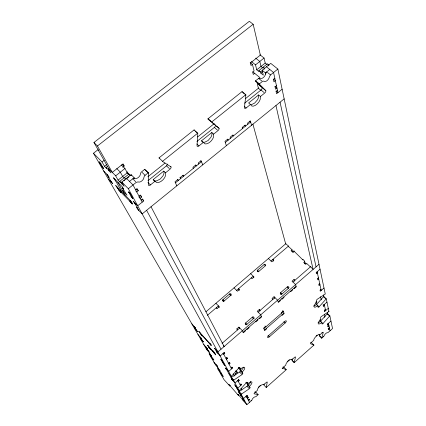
<?xml version="1.0" encoding="UTF-8"?>
<svg xmlns="http://www.w3.org/2000/svg" width="426" height="426" viewBox="0 0 426 426"><rect width="100%" height="100%" fill="white"/><g stroke="black" fill="none" stroke-linecap="round" stroke-linejoin="round"><path stroke-width="0.64" d="M134.621 178.382A4.004 2.364 -44.9 0 0 138.28 177.493A4.004 2.364 -44.9 0 0 140.447 173.733L141.102 172.258L144.781 169.255L148.301 172.716A2.013 1.177 -45.3 0 1 148.392 173.078L148.376 185.108A1.97 1.134 -45 0 0 150.415 184.932L154.952 181.284L156.837 182.605A6.859 3.925 -45.7 0 0 165.57 175.581L165.496 172.812L163.744 171.114L153.216 179.57L154.952 181.284M159.228 158.158A2.002 1.177 -46.5 0 1 159.015 157.892L194.102 129.882L197.728 133.173A1.986 1.14 -48.5 0 1 197.786 133.551L197.041 146.001A1.949 1.102 -48.1 0 0 198.937 145.926L203.356 142.375L201.562 140.745L211.813 132.513L213.612 134.126L213.511 136.996A6.789 3.807 -48.7 0 1 209.885 142.13A6.789 3.807 -48.7 0 1 205.012 143.834L203.356 142.375M242.426 398.23L244.46 401.127L242.442 398.273L243.576 399.513M208.128 119.115A1.986 1.14 -49.6 0 1 207.947 118.827L242.085 91.574L245.807 94.7A1.976 1.097 -51.3 0 1 245.845 95.099L244.407 107.943A1.933 1.065 -50.9 0 0 246.169 107.954L250.467 104.498L248.63 102.948L258.609 94.934L260.456 96.468L260.19 99.434A6.752 3.68 -51.3 0 1 251.926 106.085L250.467 104.498M264.12 384.071L263.944 384.944A1.166 0.399 -43.9 0 0 263.96 385.083L266.229 387.5L286.261 369.693A1.161 0.389 -44.5 0 0 286.181 369.608L282.145 368.16M292.188 358.916L291.906 360.124A1.156 0.394 -44.8 0 0 291.906 360.274L294.212 362.622L313.919 345.103A1.15 0.383 -45.3 0 0 313.855 345.012L310.517 343.718A1.161 0.394 -45.4 0 1 311.252 342.531L313.813 340.252A4.063 1.374 -45.5 0 1 316.401 336.077A4.063 1.374 -45.5 0 1 319.782 334.958L322.333 332.695A1.156 0.389 -45.7 0 1 323.286 332.381L321.752 337.994A1.145 0.383 -45.6 0 0 321.747 338.148L319.409 335.858A1.145 0.389 -45.6 0 1 319.415 335.704L319.665 334.772M294.212 362.622A1.156 0.389 -44.8 0 1 294.206 362.478L295.511 357.036A1.166 0.399 -44.9 0 0 294.504 357.387L291.916 359.688A4.1 1.395 -44.7 0 0 288.365 360.939A4.1 1.395 -44.7 0 0 285.851 365.071L283.242 367.382A1.171 0.399 -44.5 0 0 282.529 368.559M254.807 391.968L255.797 392.176L258.145 394.684L256.308 396.318A1.177 0.399 -43.6 0 1 255.36 396.808A2.348 0.793 -43.5 0 0 253.454 397.783A2.348 0.793 -43.5 0 0 252.059 399.742A1.177 0.399 -43.5 0 1 251.361 400.717L246.878 404.7L241.18 394.316A1.219 0.426 -43.3 0 1 241.446 394.098L249.316 388.736A1.214 0.421 -43.6 0 0 250.019 387.548L249.423 386.371A4.276 1.502 -43.6 0 0 251.899 382.165A4.276 1.502 -43.6 0 0 248.007 383.592L247.389 382.383A1.23 0.437 -43.6 0 0 246.265 382.793L239.449 390.456A1.235 0.437 -43.3 0 1 239.199 390.706L233.501 380.327A1.273 0.463 -43.3 0 1 233.783 380.104L242.053 374.587A1.267 0.463 -43.6 0 0 242.777 373.33L242.122 372.042A4.468 1.645 -43.6 0 0 244.684 367.595A4.468 1.645 -43.6 0 0 240.578 369.007L239.907 367.686A1.289 0.479 -43.6 0 0 238.714 368.091L231.606 376.126A1.289 0.479 -43.3 0 1 231.339 376.382L228.911 373.751M320.059 321.587A1.177 0.41 -45.9 0 0 320.549 321.241L327.205 313.792A1.177 0.41 -46.1 0 1 327.445 313.552L329.868 315.868A1.182 0.405 -46.1 0 0 329.623 316.103L322.956 323.568A1.182 0.405 -45.9 0 1 321.981 323.877L321.657 322.493A4.169 1.448 -45.9 0 1 318.211 323.563A4.169 1.448 -45.9 0 1 320.885 319.223L320.549 317.807A1.198 0.421 -46 0 1 321.321 316.555L328.686 311.662A1.198 0.415 -46.2 0 0 328.936 311.459L326.273 298.818L323.755 296.432A1.23 0.447 -46.4 0 0 323.499 296.682L316.566 304.483A1.23 0.447 -46.1 0 1 316.225 304.739M315.863 302.087L316.433 304.462L317.69 305.666L318.041 307.173A1.235 0.442 -46.1 0 0 319.063 306.88L326.018 299.063A1.23 0.442 -46.4 0 1 326.273 298.818M266.756 71.882L265.59 73.789A3.93 2.167 -52.6 0 1 263.268 77.601A3.93 2.167 -52.6 0 1 260.164 78.123L259.045 78.096L255.557 80.818A1.976 1.097 -52.3 0 0 255.706 81.121L262.144 87.66A1.928 1.054 -51.9 0 1 261.021 89.987L244.561 103.193M268.119 65.876L269.067 65.119L267.395 63.783L258.896 70.583L260.558 71.93L260.85 73.16L263.321 75.168L262.16 70.221L270.728 63.362L277.869 69.049L270.526 74.923L269.36 76.834A3.941 2.157 -52.5 0 1 267.022 80.658A3.941 2.157 -52.5 0 1 263.918 81.19L262.805 81.169L259.312 83.895A1.986 1.092 -52.2 0 0 259.461 84.199L265.856 90.706A1.933 1.049 -51.8 0 1 264.716 93.038L260.456 96.468M148.301 172.716L144.611 175.736L143.951 177.205A4.015 2.354 -44.9 0 1 141.767 180.97A4.015 2.354 -44.9 0 1 138.115 181.881L136.283 182.333L128.327 188.697L231.339 376.382M248.209 399.929L249.093 399.146L249.482 399.881L248.603 400.664L248.225 400.254M328.797 327.972L329.58 328.734L328.739 329.479L328.542 328.595L329.389 327.85M321.747 338.148L323.52 336.572A1.145 0.383 -45.7 0 0 324.239 335.576A2.29 0.767 -45.7 0 1 325.693 333.59A2.29 0.767 -45.7 0 1 327.408 332.765A1.145 0.383 -45.8 0 0 328.265 332.349L332.541 328.553L329.868 315.868M330.965 321.087L327.551 324.117L327.754 325.017L328.606 324.266L327.812 323.499M240.823 395.339L240.062 394.508L243.528 398.592L247.112 395.413L247.511 396.169L246.617 396.963L245.855 396.132M258.342 387.245L260.621 385.221M287.161 361.685L289.403 359.693M316.119 336.007L317.109 335.124M246.984 397.644L247.873 396.856L248.273 397.602L247.384 398.39M327.738 326.359L328.132 326.742L328.984 325.991L328.19 325.224M319.409 335.858L319.857 335.464M240.131 384.854L241.057 384.039L241.489 384.848L237.777 388.118L234.646 384.705L235.871 386.361M324.335 311.028L324.745 311.422L328.276 308.307M240.482 395.264L240.93 394.865M217.974 368.474A1.193 0.458 -43 0 0 217.707 368.682L224.071 379.71L229.752 385.935L230.402 385.365M238.368 379.289L238.768 379.72L234.992 383.043L231.355 378.751L232.149 379.614M323.669 304.691L324.5 305.485L323.606 306.273L323.382 305.277L326.971 302.119M238.768 379.72L239.21 380.551L238.267 381.377L237.474 380.519M325.416 309.67L324.527 310.453L324.745 311.422M234.753 375.301A2.311 0.852 -43.3 0 0 234.886 374.885A1.15 0.426 -43.4 0 1 235.562 373.911L237.383 372.313L235.828 370.663M226.669 369.688L225.855 368.804L226.344 368.378M231.094 367.995L232.074 367.137L232.553 368.032L228.634 371.461L225.365 367.91L225.855 368.804M320.98 289.387L320.048 290.202L320.283 291.277L324 288.024M269.291 336.859L285.148 322.983A1.922 0.719 -45.2 0 0 286.325 320.986A1.922 0.719 -45.2 0 0 284.653 321.481L268.726 335.411A1.933 0.724 -44.7 0 0 267.571 337.392A1.933 0.724 -44.7 0 0 269.291 336.859L268.034 335.582M225.945 358.388L226.957 357.51L227.463 358.458L226.451 359.331M318.456 277.853L317.498 278.689L317.748 279.823L318.707 278.987L317.823 278.162M263.886 328.553L283.439 311.512L282.576 310.66M264.477 330.065L283.95 313.089M228.533 363.218L229.529 362.35L230.019 363.272L229.028 364.139M319.724 283.652L318.781 284.477L319.026 285.58L319.969 284.76L319.095 283.94M243.081 332.285L261.378 316.417M278.151 301.869L296.081 286.315M320.048 269.264L316.161 272.64L316.417 273.806L317.391 272.965L316.497 272.129M217.068 352.281L216.216 351.365L220.157 356.014L224.262 352.446L224.784 353.42L223.762 354.31L222.91 353.394M237.33 329.926L236.845 328.883L238.895 327.115L242.373 330.725L243.315 332.802L245.355 331.034L245.12 330.512M260.142 310.378L259.264 309.5L257.235 311.252L260.749 314.798L261.585 316.949L259.562 318.707L259.354 318.169M280.154 300.133L280.329 300.687L278.332 302.423L277.598 300.197L274.051 296.709L272.044 298.445L272.928 299.318M294.909 280.297L294.015 279.445L292.028 281.16L295.607 284.589L296.24 286.884L294.26 288.604L294.1 288.035M222.052 343.34L239.763 328.015M258.113 312.136L274.935 297.577M292.923 282.017L310.82 266.532M246.867 324.34L253.672 318.451A1.022 0.927 -22.6 0 0 253.779 317.125A1.022 0.927 -22.6 0 0 252.357 317.114L245.562 322.999A1.022 0.927 -24.1 0 0 245.445 324.335A1.022 0.927 -24.1 0 0 246.867 324.34L245.562 322.999L246.249 324.58A1.017 0.927 -24.1 0 0 246.015 324.873M281.948 293.961L288.615 288.189A1.012 0.905 -15.9 0 0 288.695 286.895A1.012 0.905 -15.9 0 0 287.278 286.9L280.617 292.662A1.012 0.911 -17.1 0 0 280.532 293.961A1.012 0.911 -17.1 0 0 281.948 293.961L280.617 292.662L281.155 294.355A1.006 0.905 -17.1 0 0 280.926 294.643M319.005 264.306L217.915 351.924L214.48 348.223L215.886 350.145M304.712 261.601L303.733 262.448L305.517 264.115L306.502 263.268L310.394 266.9M304.659 263.822L305.634 262.98M288.264 246.265L292.044 249.79L291.07 250.626L292.816 252.261L294.281 251.01M264.12 264.535L257.538 270.148A0.996 0.879 -19.4 0 0 257.437 271.41A0.996 0.879 -19.4 0 0 258.822 271.399L265.409 265.776A0.99 0.873 -18.4 0 0 265.499 264.525A0.99 0.873 -18.4 0 0 264.12 264.535L265.409 265.776M207.377 315.32L218.437 305.879L219.225 307.508M224.167 300.985L230.887 295.25A1.001 0.889 -24.1 0 0 231.009 293.961A1.001 0.889 -24.1 0 0 229.619 293.961L222.91 299.691A1.006 0.895 -25.4 0 0 222.782 300.985A1.006 0.895 -25.4 0 0 224.167 300.985L222.91 299.691L223.677 301.342L222.846 300.479M236.574 290.394L253.204 276.197L253.63 277.353M270.984 261.016L288.567 246.004M205.891 311.832L285.963 243.576M175.443 182.813L201.509 161.726L200.582 160.863M225.306 142.47L250.653 121.964L249.7 121.144M284.153 98.88L142.167 213.911L137.71 209.336L136.639 207.398L137.752 208.543M139.062 196.264L140.58 195.039L141.661 197.078L140.149 198.292L138.929 197.057M141.144 200.145L142.646 198.931L143.716 200.939L137.71 205.785L133.194 201.163L135.415 204.299M277.448 90.269L276.053 91.393L276.57 93.736L282.124 89.252M147.982 180.672L166.491 165.826A1.954 1.129 -46.3 0 0 167.572 164.031M196.913 141.416L214.39 127.401A1.933 1.092 -49.3 0 0 215.455 125.095L212.281 122.502M135.644 189.889L137.183 188.654L138.296 190.741L136.762 191.972L135.899 191.098M165.496 172.812L169.995 169.197A1.96 1.118 -46.3 0 0 171.012 166.917L170.427 166.353M213.612 134.126L217.995 130.606A1.938 1.086 -49.3 0 0 219.07 128.301L216.488 126.011M276.453 85.722L275.047 86.851L275.574 89.231L276.975 88.102L274.818 86.345M159.015 157.892L162.567 161.305L197.728 133.173M207.947 118.827L211.6 122.07L245.807 94.7M147.854 176.817L164.963 163.11M197.621 136.948L214.209 123.657M245.312 98.741L258.79 87.942M274.823 78.262L273.396 79.406L273.939 81.84L275.356 80.7L273.487 79.188M130.505 175.571L128.966 174.026L119.738 181.348L124.131 186.279L121.783 182.046L131.096 174.655L134.153 177.711L134.76 178.867M121.266 182.903L122.294 182.088M123.833 180.864L124.861 180.044M128.971 176.795L125.899 179.245L124.349 177.674M260.558 71.93L262.453 70.418M263.88 69.284L264.828 68.527L263.14 67.17M121.852 183.963L122.88 183.143M260.85 73.16L262.746 71.653M129.499 181.423L134.153 177.711M265.749 74.161L265.457 72.889L269.78 69.465M258.907 78.714L259.839 77.969M123.609 189.98L122.619 190.773L127.033 195.294L122.337 187.738L123.455 188.878L122.305 186.822L113.401 177.738L115.68 180.938M119.738 181.348L120.324 182.403L118.061 180.102L127.257 172.818L124.956 168.504L121.373 164.915M258.896 70.583L259.189 71.813L256.734 69.821L265.212 63.053L264.067 58.053L259.919 54.746M254.817 73.224L253.273 74.454L252.661 72.031L254.072 70.913L252.442 64.358L250.158 62.51M122.688 167.242L124.216 166.028L123.061 163.856L112.283 172.386L97.447 145.996L93.96 142.486L249.343 21.3L253.177 24.277L260.361 55.103L250.392 63L251.015 65.487L252.442 64.358M118.061 180.102L115.68 175.837L120.313 172.157L122.677 176.46L124.035 177.839M264.067 58.053L255.525 64.864L256.734 69.821M124.956 168.504L120.329 172.173L116.74 168.552M107.64 166.284L106.117 167.487L106.729 168.558L104.524 166.316L106.548 164.718M115.68 175.837L108.555 168.595L110.978 172.887L108.758 170.624L108.151 169.559L109.168 168.755M108.758 170.624L109.77 169.825M104.524 166.316L102.059 161.997L104.194 160.314M97.447 145.996L253.177 24.277M209.342 351.956A1.267 0.511 -43 0 1 209.081 352.211L206.748 349.677L93.459 153.259L98.028 149.68L98.576 150.234M246.223 382.165L247.703 385.051A1.209 0.426 -43.5 0 1 247.005 386.238L239.135 391.574A1.214 0.426 -43.3 0 0 238.869 391.787L241.18 394.316M238.741 367.569L240.37 370.742A1.262 0.463 -43.5 0 1 239.646 371.999L231.382 377.495A1.267 0.469 -43.3 0 0 231.1 377.718L233.501 380.327M235.237 371.728L237.287 372.233A1.156 0.426 -43.4 0 1 237.383 372.313M282.976 366.972L283.886 367.244L286.261 369.693M134.627 178.382L132.79 178.829L135.697 181.748M310.692 342.382L311.528 342.706L313.919 345.103M171.012 166.917L162.775 161.566A2.008 1.166 -46.4 0 1 162.567 161.305M265.212 63.053L267.182 64.63M255.653 58.128L259.812 61.461L260.989 66.44L262.954 68.027M266.442 66.781L273.561 72.495L277.96 92.612L276.005 91.015M267.379 72.388L270.526 74.923M251.399 61.525L255.525 64.864M262.16 70.221L265.457 72.889M252.863 71.861L259.535 77.303M258.609 78.384L261.74 80.94M210.439 121L208.128 119.115L211.168 121.815M219.07 128.301L211.781 122.358A1.992 1.129 -49.5 0 1 211.6 122.07M255.557 80.818L259.312 83.895M255.706 81.121L258.832 83.688M261.931 87.181L257.155 83.251L258.406 88.278L260.808 90.264M262.762 88.166L265.856 90.706M261.021 89.987L264.099 92.533M242.74 92.49L244.071 93.608M244.955 94.354L245.845 95.099M244.332 106.394L246.169 107.954M244.529 125.26L245.52 126.117L245.206 125.015L242.389 127.289L242.713 128.391L242.117 127.869M232.537 135.287L233.326 135.985L232.985 134.893L230.152 137.183L230.503 138.269M214.39 127.401L217.388 130.068M227.159 139.302L228.144 140.181L227.788 139.094L224.949 141.389L226.376 145.692M195.199 131.203L197.786 133.551M196.817 143.977L198.937 145.926M293.636 250.813L302.929 259.94L302.779 259.333L304.569 261L305.149 263.401L306.092 264.28M310.256 266.298L313.105 269.424L275.952 105.526M291.975 251.106L293.349 252.389M195.262 165.091L196.232 165.996L195.811 164.953L192.919 167.29L193.345 168.329M320.352 289.653L321.215 290.463L317.136 271.793M323.499 296.682L325.597 298.669M322.967 304.878L323.382 305.277M323.19 305.873L323.606 306.273M328.531 311.071L328.936 311.459M316.214 301.496L316.848 302.103A4.351 1.582 -46.1 0 0 314.068 306.693A4.351 1.582 -46.1 0 0 317.69 305.666M324.692 309.75L325.629 310.645L324.282 304.483M182.823 175.315L183.691 176.14L183.244 175.113L180.331 177.466L180.784 178.494L179.825 177.573M327.205 313.792L329.218 315.719M316.981 304.883L319.063 306.88M268.401 258.545L271.847 261.841L273.812 260.164L272.949 259.338L273.508 261.133M166.491 165.826L169.41 168.632M328.387 324.708L328.787 325.091L327.935 325.847L328.132 326.742M177.402 179.532L178.356 180.454L177.903 179.431L174.98 181.795L176.811 185.843M327.354 324.633L327.754 325.017M288.615 288.189L287.278 286.9L287.619 288.04M328.148 328.217L328.542 328.595M320.948 321.63L322.956 323.568M320.059 319.692L320.448 321.321L321.657 322.493M328.345 329.101L328.739 329.479M321.939 332.307L322.333 332.695M258.822 271.399L257.538 270.148L258.161 271.905L257.309 271.074M323.126 336.189L323.52 336.572M318.994 334.186L319.782 334.958M319.804 336.087L321.752 337.994M145.458 170.192L148.392 173.078M250.648 273.684L254.056 277.038L252.07 278.737L251.218 277.89M142.119 172.423L145.042 175.32M147.944 182.477L150.415 184.932M283.886 321.721L285.148 322.983M122.523 164.335L124.216 166.028M126.719 172.173L127.976 173.435M127.257 172.818L129.536 175.097L128.966 174.026M126.437 178.334L133.003 184.959L142.215 202.148M136.485 188.915L138.296 190.741M234.044 287.838L237.42 291.246L239.428 289.536L238.581 288.684L239.284 290.372M139.872 195.262L141.661 197.078M141.933 199.128L143.716 200.939M264.993 325.97L265.851 326.838L265.654 326.332L263.683 328.047L264.674 330.565L266.628 328.861L266.436 328.361M93.459 153.259L102.059 161.997M121.783 182.046L128.327 188.697M106.117 167.487L108.151 169.559M230.887 295.25L229.619 293.961L230.115 295.08M253.672 318.451L252.357 317.114L252.799 318.185M99.242 162.125L100.871 163.781M128.716 192.163L130.436 193.915M292.284 360.518L294.206 362.478M101.782 166.534L103.513 168.478L101.878 166.688L99.088 161.758L100.706 163.509L103.396 168.185M131.08 196.445L132.875 198.463L131.171 196.599L128.588 191.817L130.281 193.644L132.784 198.186M103.667 170.954L107.938 175.326L109.109 177.365L108.039 176.268M110.552 180.635L112.752 183.718L108.529 179.378M117.869 188.558L115.664 185.47L131.283 201.482L132.369 203.436L131.267 202.307M118.439 189.554L131.82 203.287M215.929 303.275L219.278 306.747L217.249 308.477L216.413 307.609L216.946 308.69M236.845 328.883L237.713 329.788M223.283 345.598L224.145 346.519L151.017 206.743M240.578 369.007L239.359 367.702L240.914 370.748L242.122 372.042M238.31 367.654L238.714 368.091M223.932 352.51L224.784 353.42M240.77 371.174L242.777 373.33M226.621 357.552L227.463 358.458M239.646 371.999L241.648 374.156M229.193 362.382L230.019 363.272M248.007 383.592L246.835 382.33L248.257 385.115L249.423 386.371M191.833 323.813L195.726 328.409L194.9 327.519M200.14 333.169L198.724 331.242L211.339 345.241L210.492 344.33M231.733 367.148L232.553 368.032M245.871 382.367L246.265 382.793M200.438 333.686L210.779 344.836M248.086 385.466L250.019 387.548M196.184 329.756L197.589 331.662L194.32 328.132M235.195 373.517L235.562 373.911M247.005 386.238L248.933 388.32M197.952 334.426L201.738 338.894L200.934 338.026M220.913 359.251C231.675 376.014 216.642 353.479 222.17 360.609M207.867 345.646L214.693 353.032M208.687 347.089L215.492 354.453M202.148 340.134L203.5 341.966L200.305 338.51M238.411 379.694L239.21 380.551M223.054 363.133L224.3 364.48M240.706 383.996L241.489 384.848M203.74 344.464L207.425 348.814L206.637 347.957M207.009 349.421L208.953 351.535M209.821 354.059L211.365 355.737M231.781 377.931L233.783 380.104M209.438 353.639A1.246 0.501 -43 0 0 209.155 353.852L211.466 356.37M246.75 395.339L247.511 396.169M212.611 358.357L213.879 360.066L210.811 356.727M250.983 400.307L251.361 400.717M247.511 396.776L248.273 397.602M248.731 399.061L249.482 399.881M213.921 362.111L217.425 366.248L216.669 365.423M217.249 366.248L217.627 366.658M209.155 353.852L215.497 364.853L217.75 367.308A1.214 0.469 -43.1 0 0 217.883 367.191M236.861 388.155L239.199 390.706M218.346 368.884L220.205 370.913M239.518 391.995L241.446 394.098M217.707 368.682L219.938 371.121M220.625 372.313L221.829 373.927L221.089 373.117M239.492 392.926L238.725 392.09L239.918 393.693M222.079 374.843L223.272 376.44L220.327 373.224M243.294 399.812L244.423 401.047M246.878 404.7L242.644 400.062L241.835 398.598L237.846 394.236L238.672 395.711L228.89 384.422L229.752 385.935M106.867 174.229L111.692 182.632M194.304 326.481L196.769 330.778M200.369 337.041L202.701 341.104M206.104 347.025L213.112 359.23M216.184 364.581L222.532 375.636M116.745 186.577L118.992 190.529L121.133 192.728L120.579 191.748M199.56 332.147L200.721 334.192L202.387 335.986L202.094 335.475M93.96 142.486L108.912 168.957M114.503 178.867L121.777 191.737M209.496 347.408L207.59 345.161L208.953 347.563L210.577 349.32L210.306 348.841M117.832 182.259L125.047 195.087M129.621 201.029L132.353 204.251L130.186 200.358M209.081 343.01L211.051 345.332L209.938 343.329M213.043 351.248L212.776 350.768L214.422 352.552L215.748 354.917L213.847 352.669M134.318 202.318L138.823 210.476M215.338 349.15L217.606 353.26M226.179 368.799L232.607 380.445M235.429 385.557L241.244 396.095M233.187 373.794L234.385 376.014M241.02 388.326L241.909 389.976M146.597 210.322L221.03 349.219M223.24 353.335L231.574 368.889M237.825 380.551L240.562 385.663M246.212 396.207L249.508 402.362M127.267 171.742L128.391 173.856M131.096 174.655L131.666 175.725M238.895 327.115L239.614 328.686M246.824 329.037L247.048 329.559L249.088 327.791L248.859 327.269M255.637 321.39L255.856 321.923L257.879 320.166L257.666 319.633M198.633 164.053L198.218 163.004L201.104 160.671L202.723 164.857M259.264 309.5L259.892 311.134M274.051 296.709L274.616 298.392M281.49 313.211L281.314 312.684L283.263 310.985L284.121 313.611L282.188 315.299L282.012 314.777M281.815 298.685L281.996 299.244L283.993 297.513L283.817 296.954M290.457 291.192L290.623 291.757L292.609 290.037L292.444 289.467M247.857 124.232L247.543 123.119L250.35 120.851L251.569 125.281M294.015 279.445L294.499 281.187M252.9 124.094L285.66 243.837L288.093 245.648L288.429 246.878M292.044 249.79L292.524 251.617M316.848 302.103L316.481 300.559A1.251 0.458 -46.2 0 1 317.285 299.233L324.995 294.222A1.251 0.453 -46.5 0 0 325.262 294.015L277.869 69.049M324.362 316.449L324.569 317.381M320.57 296.682L321.279 299.84M324.479 314.159L325.022 316.609M280.058 102.203L316.055 266.862M328.409 323.355L330.028 330.784M323.43 294.93L323.84 296.837M327.216 312.476L327.61 314.324M211.813 132.513A6.784 3.823 -48.7 0 1 210.827 137.369L208.101 140.516L204.837 142.188A6.784 3.823 -48.7 0 1 201.562 140.745M194.102 129.882A1.981 1.145 -48.6 0 1 194.16 130.26M163.744 171.114A6.853 3.941 -45.7 0 1 162.988 175.842L160.245 179.016L156.832 180.794A6.853 3.941 -45.7 0 1 153.211 179.575M144.781 169.255A2.002 1.182 -45.3 0 1 144.872 169.617M258.609 94.934A6.747 3.69 -51.3 0 1 257.405 99.908L254.695 103.028L251.574 104.599A6.747 3.69 -51.3 0 1 250.227 104.588M242.085 91.574A1.97 1.108 -51.4 0 1 242.117 91.973M230.684 295.442A0.996 0.889 -24.2 0 1 231.078 295.367M253.342 318.526A1.017 0.921 -22.6 0 1 254.136 318.531M215.748 364.608A1.209 0.474 -43 0 1 215.497 364.853M206.882 349.554A1.262 0.517 -43 0 1 206.748 349.677M243.502 367.169A4.462 1.651 -43.6 0 1 240.914 370.748M250.807 381.35A4.271 1.512 -43.6 0 1 248.257 385.115M320.448 321.321A4.164 1.454 -45.9 0 1 318.078 322.78M316.433 304.462A4.351 1.587 -46.1 0 1 313.568 306.001M311.528 342.706A1.145 0.389 -45.3 0 1 311.598 342.797M258.145 394.684A1.171 0.394 -43.6 0 0 258.06 394.609L254.082 393.805A1.187 0.405 -43.6 0 1 254.78 392.65L257.426 390.296A4.143 1.416 -43.8 0 1 259.871 386.217A4.143 1.416 -43.8 0 1 263.593 384.827L266.229 382.484A1.182 0.405 -44 0 1 267.278 382.095L266.213 387.356A1.166 0.394 -43.9 0 0 266.229 387.5M255.797 392.176A1.171 0.399 -43.6 0 1 255.888 392.25M283.886 367.244A1.161 0.394 -44.5 0 1 283.966 367.324"/></g></svg>
